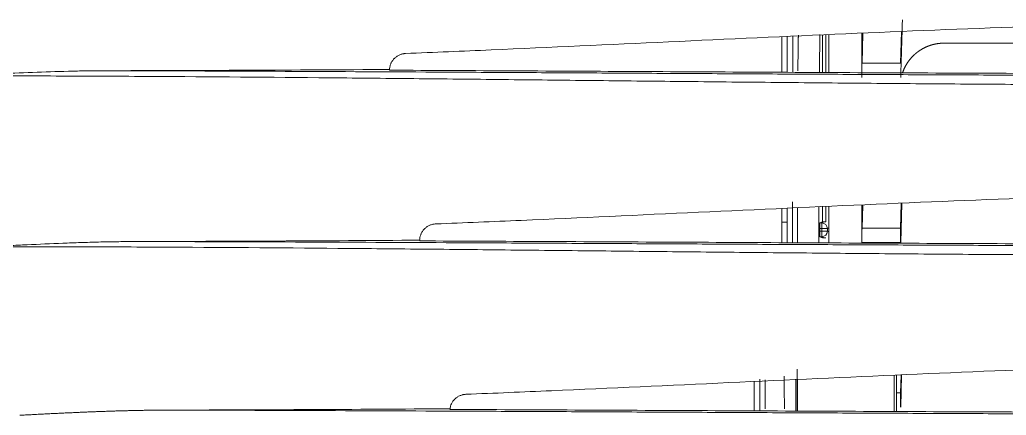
# Model space of a CAD drawing. Header units: inches. Extents: x 3778 to 56227, y -16914 to 35091.
# Drawn here: x 15758.7 to 15848.8, y 17684.1 to 17720.2 of the extents above; entities that cross this region are included whole.
import ezdxf

# ---------------------------------------------------------------- set-up
doc = ezdxf.new("R2010")
doc.units = ezdxf.units.IN
doc.header["$LTSCALE"] = 100
doc.header["$MEASUREMENT"] = 0
doc.layers.add('mark-B', color=2, linetype='Continuous', lineweight=20)
doc.layers.add('RC-LIGHT', color=7, linetype='Continuous')

# ---------------------------------------------------------------- blocks, each defined once
blk = doc.blocks.new('무풍1way 일반')
at = {"layer": 'mark-B'}
for p, q in [((-421.178, -72.082), (-421.092, -69.231)), ((-432.025, -72.911), (-432.025, -69.679)), ((-432.025, -72.911), (-432.025, -69.679)), ((-431.523, -69.658), (-431.523, -72.914)), ((-431.523, -69.658), (-431.523, -72.914)), ((-431.019, -69.638), (-431.019, -72.917)), ((-431.019, -69.638), (-431.019, -72.917)), ((-428.315, -69.527), (-428.315, -72.931)), ((-428.014, -72.933), (-428.014, -69.515)), ((-427.719, -72.935), (-427.719, -69.503)), ((-424.707, -73.386), (-424.707, -69.379)), ((-424.612, -69.375), (-424.693, -72.082)), ((-258.563, -70.252), (-417.21, -70.252)), ((-424.693, -72.082), (-421.178, -72.082)), ((-432.025, -86.605), (-432.025, -85.356)), ((-432.025, -86.605), (-432.025, -85.356)), ((-431.523, -85.335), (-431.523, -86.605)), ((-431.523, -85.335), (-431.523, -86.605)), ((-431.054, -88.481), (-431.054, -84.74)), ((-431.054, -88.481), (-431.054, -84.74)), ((-430.593, -85.299), (-430.593, -88.485)), ((-428.625, -88.493), (-428.625, -85.217)), ((-428.315, -85.204), (-428.315, -86.562)), ((-428.014, -86.572), (-428.014, -85.192)), ((-427.719, -88.498), (-427.719, -85.181)), ((-424.707, -88.448), (-424.707, -85.056)), ((-424.63, -85.053), (-424.693, -87.144)), ((-421.178, -87.144), (-421.111, -84.908)), ((-421.165, -88.447), (-421.058, -84.906)), ((-431.523, -86.605), (-432.025, -86.605)), ((-432.025, -86.605), (-432.025, -88.476)), ((-431.523, -86.605), (-432.025, -86.605)), ((-432.025, -86.605), (-432.025, -88.476)), ((-431.523, -88.479), (-431.523, -86.605)), ((-431.523, -88.479), (-431.523, -86.605)), ((-428.555, -87.179), (-428.363, -87.179)), ((-428.555, -87.179), (-428.555, -87.427)), ((-428.315, -86.562), (-428.547, -86.677)), ((-428.363, -86.677), (-428.547, -86.677)), ((-428.127, -86.559), (-428.363, -86.677)), ((-428.363, -86.677), (-428.363, -87.179)), ((-428.363, -87.179), (-427.861, -87.179)), ((-428.363, -87.179), (-428.363, -87.427)), ((-427.719, -87.108), (-427.861, -87.179)), ((-427.861, -87.179), (-427.861, -87.427)), ((-424.693, -87.144), (-421.178, -87.144)), ((-428.363, -87.427), (-428.555, -87.427)), ((-428.547, -87.929), (-428.363, -87.929)), ((-428.547, -87.929), (-428.315, -88.045)), ((-427.861, -87.427), (-428.363, -87.427)), ((-428.363, -87.427), (-428.363, -87.929)), ((-428.363, -87.929), (-428.127, -88.047)), ((-427.861, -87.427), (-427.719, -87.498)), ((-424.707, -88.448), (-421.192, -88.448)), ((-430.617, -103.856), (-430.617, -100.026)), ((-430.617, -103.856), (-430.617, -100.026)), ((-421.772, -103.896), (-421.772, -100.613)), ((-421.553, -103.897), (-421.553, -100.604)), ((-421.178, -102.206), (-421.129, -100.586)), ((-421.165, -103.509), (-421.077, -100.584)), ((-434.542, -101.149), (-434.542, -103.838)), ((-434.542, -101.149), (-434.542, -103.838)), ((-434.04, -103.84), (-434.04, -101.126)), ((-434.04, -103.84), (-434.04, -101.126)), ((-430.746, -100.981), (-430.741, -103.855)), ((-430.746, -100.981), (-430.741, -103.855)), ((-430.593, -100.976), (-430.593, -103.856)), ((-430.617, -102.203), (-430.593, -102.227)), ((-421.553, -102.206), (-421.178, -102.206))]:
    blk.add_line(p, q, dxfattribs=at)
for centre, major_axis, ratio, start_param, end_param in [((-428.363, -87.179), (0.225, -0.449), 0.99981, 1.107255, 2.677899), ((-424.68, -88.448), (0, -1.506), 0.017455, 3.665191, 4.712389), ((-421.165, -88.448), (0, -1.506), 0.017455, 3.665191, 4.712389), ((-428.363, -87.427), (-0.225, -0.449), 0.99981, 0.463693, 2.034337), ((-432.068, -112.86), (0, -18.575), 0.017916, 2.089076, 2.28753), ((-432.068, -112.86), (0, -18.575), 0.017916, 2.089076, 2.28753), ((-434.041, -112.86), (0, -18.073), 0.000394, 2.098791, 2.290284), ((-434.041, -112.86), (0, -18.073), 0.000394, 2.098791, 2.290284), ((-433.539, -112.86), (0, 18.575), 0.000394, 5.23084, 5.404171), ((-433.539, -112.86), (0, 18.575), 0.000394, 5.23084, 5.404171), ((-421.165, -103.51), (0, -1.506), 0.017455, 3.665191, 4.712389)]:
    blk.add_ellipse(centre, major_axis=major_axis, ratio=ratio, start_param=start_param, end_param=end_param, dxfattribs=at)
for points, degree, knots in [([(-377.457, -68.125), (-382.878, -68.125), (-393.721, -68.251), (-409.959, -68.722), (-426.17, -69.381), (-442.363, -70.134), (-455.757, -70.756), (-463.76, -71.094), (-466.361, -71.198)], 3, [0, 0, 0, 0, 0.182438, 0.364876, 0.547314, 0.729752, 0.91219, 1, 1, 1, 1]), ([(-430.554, -72.769), (-430.551, -72.515), (-430.533, -71.019), (-430.511, -69.747), (-430.507, -69.532)], 2, [0, 0, 0, 0.141392, 0.848356, 1, 1, 1]), ([(-428.587, -72.903), (-428.585, -72.725), (-428.583, -72.548), (-428.576, -71.946), (-428.571, -71.531), (-428.562, -70.93), (-428.559, -70.734), (-428.555, -70.444), (-428.552, -70.301), (-428.55, -70.137), (-428.548, -70.056), (-428.547, -70.015), (-428.547, -69.995), (-428.547, -69.985), (-428.547, -69.98), (-428.547, -69.977), (-428.547, -69.976), (-428.547, -69.975), (-428.547, -69.975), (-428.547, -69.975), (-428.547, -69.975), (-428.544, -69.805), (-428.54, -69.632), (-428.537, -69.457)], 3, [0, 0, 0, 0, 0.130511, 0.130511, 0.44883, 0.44883, 0.607989, 0.607989, 0.687569, 0.727359, 0.747254, 0.757201, 0.762175, 0.764662, 0.765905, 0.766527, 0.766838, 0.766993, 0.767071, 0.767071, 0.767149, 0.767149, 1, 1, 1, 1]), ([(-417.21, -70.252), (-417.22, -70.252), (-417.241, -70.252), (-417.272, -70.253), (-417.303, -70.253), (-417.333, -70.254), (-417.364, -70.255), (-417.395, -70.256), (-417.426, -70.258), (-417.457, -70.26), (-417.487, -70.262), (-417.518, -70.264), (-417.549, -70.266), (-417.579, -70.269), (-417.61, -70.272), (-417.64, -70.275), (-417.671, -70.279), (-417.701, -70.282), (-417.731, -70.286), (-417.761, -70.29), (-417.792, -70.294), (-417.822, -70.299), (-417.852, -70.304), (-417.882, -70.309), (-417.912, -70.314), (-417.941, -70.319), (-417.971, -70.325), (-418.001, -70.331), (-418.03, -70.337), (-418.06, -70.343), (-418.089, -70.35), (-418.119, -70.356), (-418.148, -70.363), (-418.177, -70.37), (-418.206, -70.378), (-418.235, -70.385), (-418.264, -70.393), (-418.293, -70.401), (-418.322, -70.409), (-418.351, -70.417), (-418.379, -70.426), (-418.408, -70.435), (-418.436, -70.444), (-418.464, -70.453), (-418.492, -70.462), (-418.521, -70.472), (-418.549, -70.482), (-418.576, -70.492), (-418.604, -70.502), (-418.632, -70.512), (-418.659, -70.523), (-418.687, -70.533), (-418.714, -70.544), (-418.742, -70.556), (-418.769, -70.567), (-418.796, -70.578), (-418.823, -70.59), (-418.849, -70.602), (-418.876, -70.614), (-418.903, -70.626), (-418.929, -70.639), (-418.955, -70.651), (-418.982, -70.664), (-419.008, -70.677), (-419.034, -70.69), (-419.059, -70.703), (-419.085, -70.717), (-419.111, -70.731), (-419.136, -70.744), (-419.162, -70.758), (-419.187, -70.773), (-419.212, -70.787), (-419.237, -70.801), (-419.262, -70.816), (-419.286, -70.831), (-419.311, -70.846), (-419.335, -70.861), (-419.36, -70.876), (-419.384, -70.892), (-419.408, -70.907), (-419.432, -70.923), (-419.455, -70.939), (-419.479, -70.955), (-419.502, -70.971), (-419.526, -70.988), (-419.549, -71.004), (-419.572, -71.021), (-419.595, -71.038), (-419.617, -71.055), (-419.64, -71.072), (-419.662, -71.089), (-419.685, -71.106), (-419.707, -71.124), (-419.729, -71.142), (-419.751, -71.159), (-419.772, -71.177), (-419.794, -71.195), (-419.815, -71.214), (-419.837, -71.232), (-419.858, -71.25), (-419.879, -71.269), (-419.9, -71.288), (-419.92, -71.307), (-419.941, -71.326), (-419.961, -71.345), (-419.981, -71.364), (-420.001, -71.383), (-420.021, -71.403), (-420.046, -71.428), (-420.077, -71.459), (-420.112, -71.496), (-420.148, -71.533), (-420.182, -71.571), (-420.217, -71.61), (-420.251, -71.649), (-420.284, -71.689), (-420.317, -71.729), (-420.35, -71.769), (-420.382, -71.811), (-420.413, -71.852), (-420.444, -71.894), (-420.475, -71.937), (-420.505, -71.98), (-420.535, -72.024), (-420.564, -72.068), (-420.592, -72.112), (-420.62, -72.157), (-420.648, -72.203), (-420.675, -72.249), (-420.701, -72.295), (-420.727, -72.342), (-420.752, -72.389), (-420.777, -72.436), (-420.801, -72.485), (-420.824, -72.533), (-420.847, -72.582), (-420.869, -72.631), (-420.891, -72.681), (-420.911, -72.731), (-420.932, -72.781), (-420.951, -72.832), (-420.97, -72.883), (-420.985, -72.925), (-420.994, -72.949), (-420.996, -72.957)], 3, [0, 0, 0, 0, 0.006246, 0.012486, 0.018719, 0.024946, 0.031167, 0.037381, 0.043589, 0.049791, 0.055986, 0.062175, 0.068358, 0.074534, 0.080704, 0.086867, 0.093024, 0.099175, 0.10532, 0.111458, 0.11759, 0.123716, 0.129835, 0.135948, 0.142055, 0.148155, 0.154249, 0.160337, 0.166418, 0.172494, 0.178563, 0.184625, 0.190682, 0.196732, 0.202776, 0.208813, 0.214844, 0.22087, 0.226888, 0.232901, 0.238907, 0.244907, 0.250901, 0.256889, 0.26287, 0.268845, 0.274814, 0.280777, 0.286734, 0.292684, 0.298628, 0.304566, 0.310497, 0.316423, 0.322342, 0.328255, 0.334162, 0.340063, 0.345958, 0.351846, 0.357728, 0.363604, 0.369474, 0.375338, 0.381195, 0.387047, 0.392892, 0.398731, 0.404564, 0.410391, 0.416212, 0.422027, 0.427835, 0.433637, 0.439434, 0.445224, 0.451008, 0.456786, 0.462558, 0.468323, 0.474083, 0.479837, 0.485584, 0.491326, 0.497061, 0.50279, 0.508514, 0.514231, 0.519942, 0.525647, 0.531346, 0.537039, 0.542726, 0.548407, 0.554082, 0.559751, 0.565414, 0.571071, 0.576721, 0.582366, 0.588005, 0.593638, 0.599265, 0.604886, 0.610501, 0.616109, 0.621712, 0.627309, 0.6329, 0.643219, 0.653558, 0.663917, 0.674297, 0.684697, 0.695117, 0.705558, 0.71602, 0.726502, 0.737004, 0.747527, 0.758071, 0.768636, 0.779221, 0.789826, 0.800453, 0.8111, 0.821768, 0.832457, 0.843166, 0.853897, 0.864648, 0.87542, 0.886213, 0.897027, 0.907862, 0.918718, 0.929595, 0.940493, 0.951412, 0.962353, 0.973314, 0.984297, 0.9953, 1, 1, 1, 1]), ([(-467.827, -72.584), (-467.82, -72.493), (-467.805, -72.404), (-467.769, -72.273), (-467.756, -72.229), (-467.732, -72.165), (-467.723, -72.144), (-467.705, -72.102), (-467.696, -72.081), (-467.646, -71.977), (-467.599, -71.899), (-467.518, -71.789), (-467.49, -71.753), (-467.444, -71.701), (-467.428, -71.684), (-467.396, -71.65), (-467.379, -71.634), (-467.296, -71.555), (-467.223, -71.498), (-467.107, -71.423), (-467.067, -71.399), (-466.985, -71.356), (-466.943, -71.336), (-466.815, -71.282), (-466.728, -71.254), (-466.615, -71.229), (-466.592, -71.224), (-466.546, -71.216), (-466.523, -71.213), (-466.454, -71.204), (-466.407, -71.2), (-466.361, -71.198)], 3, [0, 0, 0, 0, 0.125, 0.125, 0.1875, 0.1875, 0.21875, 0.21875, 0.25, 0.25, 0.375, 0.375, 0.4375, 0.4375, 0.46875, 0.46875, 0.5, 0.5, 0.625, 0.625, 0.6875, 0.6875, 0.75, 0.75, 0.875, 0.875, 0.90625, 0.90625, 0.9375, 0.9375, 1, 1, 1, 1]), ([(-506.95, -73.237), (-506.95, -73.237), (-506.949, -73.236), (-506.949, -73.236), (-506.949, -73.236), (-506.948, -73.236), (-506.947, -73.236), (-506.946, -73.235), (-506.945, -73.235), (-506.942, -73.234), (-506.94, -73.234), (-506.933, -73.233), (-506.929, -73.233), (-506.916, -73.232), (-506.908, -73.231), (-506.882, -73.229), (-506.865, -73.228), (-506.814, -73.225), (-506.78, -73.223), (-506.678, -73.217), (-506.61, -73.213), (-506.406, -73.202), (-506.27, -73.195), (-505.862, -73.173), (-505.59, -73.159), (-504.773, -73.117), (-504.229, -73.09), (-502.595, -73.011), (-501.506, -72.963), (-499.328, -72.879), (-498.238, -72.843), (-496.604, -72.803), (-496.059, -72.792), (-494.97, -72.776), (-494.425, -72.771), (-493.88, -72.77)], 3, [0, 0, 0, 0, 0.000061, 0.000061, 0.000122, 0.000122, 0.000244, 0.000244, 0.000488, 0.000488, 0.000977, 0.000977, 0.001953, 0.001953, 0.003906, 0.003906, 0.007813, 0.007813, 0.015625, 0.015625, 0.03125, 0.03125, 0.0625, 0.0625, 0.125, 0.125, 0.25, 0.25, 0.5, 0.5, 0.75, 0.75, 0.875, 0.875, 1, 1, 1, 1]), ([(-467.832, -72.654), (-472.167, -72.683), (-476.505, -72.707), (-483.017, -72.736), (-485.189, -72.744), (-489.533, -72.759), (-491.706, -72.765), (-493.88, -72.77)], 3, [0, 0, 0, 0, 0.5, 0.5, 0.75, 0.75, 1, 1, 1, 1]), ([(-493.88, -72.77), (-488.977, -72.781), (-484.078, -72.798), (-474.287, -72.839), (-469.394, -72.863), (-462.058, -72.902), (-459.613, -72.916), (-454.723, -72.943), (-452.279, -72.957), (-447.39, -72.985), (-444.946, -72.999), (-440.057, -73.027), (-435.168, -73.054), (-430.277, -73.081), (-425.386, -73.106), (-422.939, -73.118), (-418.045, -73.142), (-415.598, -73.153), (-410.702, -73.173), (-408.254, -73.183), (-400.908, -73.209), (-396.008, -73.223), (-388.656, -73.237), (-386.205, -73.241), (-381.301, -73.246), (-378.848, -73.247), (-376.395, -73.247)], 3, [0, 0, 0, 0, 0.125, 0.125, 0.25, 0.25, 0.3125, 0.3125, 0.375, 0.375, 0.4375, 0.4375, 0.5, 0.5625, 0.5625, 0.625, 0.625, 0.6875, 0.6875, 0.75, 0.75, 0.875, 0.875, 0.9375, 0.9375, 1, 1, 1, 1]), ([(-376.581, -73.081), (-378.486, -73.081), (-380.39, -73.08), (-383.247, -73.078), (-384.2, -73.077), (-386.104, -73.075), (-387.056, -73.074), (-391.816, -73.067), (-395.622, -73.058), (-403.231, -73.037), (-407.034, -73.024), (-414.638, -72.995), (-418.438, -72.978), (-426.037, -72.943), (-429.836, -72.924), (-437.432, -72.884), (-441.229, -72.863), (-448.823, -72.821), (-452.619, -72.8), (-460.214, -72.759), (-464.012, -72.739), (-467.811, -72.721)], 3, [0, 0, 0, 0, 0.0625, 0.0625, 0.09375, 0.09375, 0.125, 0.125, 0.25, 0.25, 0.375, 0.375, 0.5, 0.5, 0.625, 0.625, 0.75, 0.75, 0.875, 0.875, 1, 1, 1, 1]), ([(-376.395, -74.131), (-376.48, -74.131), (-376.565, -74.131), (-376.735, -74.131), (-376.991, -74.131), (-377.587, -74.131), (-378.779, -74.131), (-381.164, -74.129), (-383.207, -74.127), (-387.293, -74.12), (-390.017, -74.113), (-398.185, -74.087), (-403.628, -74.061), (-411.789, -74.01), (-414.509, -73.992), (-418.588, -73.961), (-419.948, -73.951), (-422.667, -73.929), (-424.026, -73.917), (-428.104, -73.882), (-430.821, -73.856), (-436.255, -73.803), (-438.972, -73.776), (-444.404, -73.719), (-447.121, -73.689), (-452.553, -73.63), (-455.269, -73.6), (-460.701, -73.542), (-463.418, -73.513), (-468.853, -73.457), (-471.57, -73.431), (-479.725, -73.357), (-485.164, -73.315), (-493.328, -73.271), (-496.051, -73.259), (-501.498, -73.243), (-504.223, -73.238), (-506.95, -73.237)], 3, [0, 0, 0, 0, 0.001953, 0.001953, 0.003906, 0.007812, 0.015625, 0.03125, 0.0625, 0.0625, 0.125, 0.125, 0.25, 0.25, 0.3125, 0.3125, 0.34375, 0.34375, 0.375, 0.375, 0.4375, 0.4375, 0.5, 0.5, 0.5625, 0.5625, 0.625, 0.625, 0.6875, 0.6875, 0.75, 0.75, 0.875, 0.875, 0.9375, 0.9375, 1, 1, 1, 1]), ([(-374.704, -83.689), (-380.127, -83.689), (-390.972, -83.815), (-407.212, -84.286), (-423.421, -84.945), (-439.611, -85.698), (-453.003, -86.32), (-461.005, -86.658), (-463.608, -86.762)], 3, [0, 0, 0, 0, 0.182428, 0.364856, 0.547284, 0.729713, 0.912141, 1, 1, 1, 1]), ([(-465.076, -88.15), (-465.069, -88.059), (-465.053, -87.969), (-465.018, -87.838), (-465.004, -87.795), (-464.98, -87.73), (-464.972, -87.709), (-464.954, -87.667), (-464.944, -87.646), (-464.895, -87.542), (-464.848, -87.464), (-464.766, -87.353), (-464.738, -87.317), (-464.692, -87.265), (-464.676, -87.248), (-464.644, -87.215), (-464.627, -87.198), (-464.543, -87.119), (-464.471, -87.062), (-464.355, -86.987), (-464.314, -86.963), (-464.232, -86.92), (-464.19, -86.9), (-464.062, -86.846), (-463.974, -86.818), (-463.861, -86.793), (-463.838, -86.788), (-463.792, -86.78), (-463.769, -86.777), (-463.7, -86.768), (-463.654, -86.764), (-463.608, -86.762)], 3, [0, 0, 0, 0, 0.125, 0.125, 0.1875, 0.1875, 0.21875, 0.21875, 0.25, 0.25, 0.375, 0.375, 0.4375, 0.4375, 0.46875, 0.46875, 0.5, 0.5, 0.625, 0.625, 0.6875, 0.6875, 0.75, 0.75, 0.875, 0.875, 0.90625, 0.90625, 0.9375, 0.9375, 1, 1, 1, 1]), ([(-428.546, -86.677), (-428.547, -86.677), (-428.547, -86.677), (-428.547, -86.678), (-428.547, -86.679), (-428.547, -86.68), (-428.547, -86.681), (-428.548, -86.682), (-428.548, -86.684), (-428.548, -86.685), (-428.548, -86.687), (-428.548, -86.689), (-428.548, -86.692), (-428.549, -86.694), (-428.549, -86.697), (-428.549, -86.699), (-428.549, -86.702), (-428.549, -86.705), (-428.549, -86.708), (-428.55, -86.712), (-428.55, -86.715), (-428.55, -86.718), (-428.55, -86.722), (-428.55, -86.726), (-428.55, -86.729), (-428.55, -86.733), (-428.551, -86.737), (-428.551, -86.741), (-428.551, -86.745), (-428.551, -86.749), (-428.551, -86.753), (-428.551, -86.758), (-428.551, -86.762), (-428.551, -86.766), (-428.552, -86.77), (-428.552, -86.774), (-428.552, -86.779), (-428.552, -86.783), (-428.552, -86.787), (-428.552, -86.792), (-428.552, -86.796), (-428.552, -86.8), (-428.552, -86.805), (-428.552, -86.809), (-428.552, -86.813), (-428.553, -86.817), (-428.553, -86.822), (-428.553, -86.83), (-428.553, -86.843), (-428.553, -86.862), (-428.554, -86.881), (-428.554, -86.9), (-428.554, -86.92), (-428.554, -86.94), (-428.554, -86.961), (-428.555, -86.982), (-428.555, -87.004), (-428.555, -87.025), (-428.555, -87.047), (-428.555, -87.069), (-428.555, -87.091), (-428.555, -87.113), (-428.555, -87.135), (-428.555, -87.157), (-428.555, -87.172), (-428.555, -87.179)], 3, [0, 0, 0, 0, 0.014183, 0.028219, 0.042108, 0.055849, 0.069444, 0.082891, 0.09619, 0.109343, 0.122348, 0.135206, 0.147917, 0.160481, 0.172897, 0.185166, 0.197288, 0.209263, 0.22109, 0.23277, 0.244303, 0.255689, 0.266927, 0.278018, 0.288962, 0.299759, 0.310409, 0.320911, 0.331266, 0.341473, 0.351534, 0.361447, 0.371213, 0.380832, 0.390304, 0.399628, 0.408805, 0.417835, 0.426717, 0.435453, 0.444041, 0.452482, 0.460775, 0.468922, 0.476921, 0.484773, 0.492478, 0.500035, 0.530939, 0.561655, 0.592185, 0.622529, 0.652685, 0.682655, 0.712438, 0.742034, 0.771443, 0.800666, 0.829702, 0.858552, 0.887215, 0.915691, 0.943981, 0.972084, 1, 1, 1, 1]), ([(-428.315, -86.562), (-428.315, -86.561), (-428.31, -86.561), (-428.292, -86.561), (-428.279, -86.561), (-428.246, -86.56), (-428.225, -86.56), (-428.18, -86.56), (-428.154, -86.559), (-428.127, -86.559)], 3, [0, 0, 0, 0, 0.25, 0.25, 0.5, 0.5, 0.75, 0.75, 1, 1, 1, 1]), ([(-428.127, -86.559), (-428.125, -86.559), (-428.12, -86.559), (-428.113, -86.559), (-428.106, -86.56), (-428.098, -86.561), (-428.089, -86.561), (-428.08, -86.562), (-428.07, -86.564), (-428.057, -86.566), (-428.043, -86.568), (-428.028, -86.57), (-428.019, -86.571), (-428.014, -86.572)], 3, [0, 0, 0, 0, 0.060365, 0.124378, 0.192073, 0.263482, 0.338628, 0.417534, 0.500218, 0.625066, 0.749977, 0.874955, 1, 1, 1, 1]), ([(-491.123, -88.372), (-488.949, -88.366), (-486.777, -88.36), (-482.434, -88.344), (-480.263, -88.335), (-473.753, -88.304), (-469.417, -88.278), (-465.083, -88.248)], 3, [0, 0, 0, 0, 0.25, 0.25, 0.5, 0.5, 1, 1, 1, 1]), ([(-428.555, -87.427), (-428.555, -87.431), (-428.555, -87.438), (-428.555, -87.449), (-428.555, -87.459), (-428.555, -87.47), (-428.555, -87.481), (-428.555, -87.491), (-428.555, -87.502), (-428.555, -87.513), (-428.555, -87.523), (-428.555, -87.534), (-428.555, -87.545), (-428.555, -87.555), (-428.555, -87.566), (-428.555, -87.577), (-428.555, -87.587), (-428.555, -87.598), (-428.555, -87.608), (-428.555, -87.619), (-428.554, -87.629), (-428.554, -87.639), (-428.554, -87.649), (-428.554, -87.66), (-428.554, -87.67), (-428.554, -87.68), (-428.554, -87.689), (-428.554, -87.699), (-428.554, -87.709), (-428.554, -87.718), (-428.553, -87.728), (-428.553, -87.737), (-428.553, -87.746), (-428.553, -87.755), (-428.553, -87.764), (-428.553, -87.772), (-428.553, -87.781), (-428.553, -87.79), (-428.552, -87.799), (-428.552, -87.808), (-428.552, -87.817), (-428.552, -87.826), (-428.552, -87.835), (-428.551, -87.843), (-428.551, -87.852), (-428.551, -87.861), (-428.551, -87.869), (-428.55, -87.877), (-428.55, -87.885), (-428.55, -87.892), (-428.549, -87.899), (-428.549, -87.906), (-428.549, -87.911), (-428.548, -87.916), (-428.548, -87.921), (-428.548, -87.924), (-428.547, -87.927), (-428.547, -87.929), (-428.547, -87.929), (-428.546, -87.929)], 3, [0, 0, 0, 0, 0.013534, 0.027113, 0.040736, 0.054403, 0.068114, 0.081869, 0.095669, 0.109512, 0.1234, 0.137332, 0.151308, 0.165329, 0.179393, 0.193502, 0.207655, 0.221852, 0.236093, 0.250379, 0.264708, 0.279082, 0.2935, 0.307962, 0.322469, 0.337019, 0.351614, 0.366253, 0.380936, 0.395664, 0.410435, 0.425251, 0.440111, 0.455015, 0.469964, 0.484956, 0.499993, 0.515958, 0.532567, 0.54982, 0.567717, 0.586258, 0.605443, 0.625272, 0.645746, 0.666863, 0.688625, 0.71103, 0.73408, 0.757774, 0.782112, 0.807094, 0.83272, 0.85899, 0.885904, 0.913462, 0.941664, 0.97051, 1, 1, 1, 1]), ([(-428.127, -88.047), (-428.154, -88.047), (-428.18, -88.047), (-428.225, -88.047), (-428.246, -88.046), (-428.279, -88.046), (-428.292, -88.046), (-428.31, -88.045), (-428.315, -88.045), (-428.315, -88.045)], 3, [0, 0, 0, 0, 0.25, 0.25, 0.5, 0.5, 0.75, 0.75, 1, 1, 1, 1]), ([(-428.014, -88.035), (-428.017, -88.035), (-428.022, -88.036), (-428.03, -88.037), (-428.039, -88.038), (-428.047, -88.039), (-428.055, -88.04), (-428.063, -88.042), (-428.072, -88.043), (-428.083, -88.045), (-428.094, -88.046), (-428.105, -88.047), (-428.116, -88.047), (-428.123, -88.047), (-428.127, -88.047)], 3, [0, 0, 0, 0, 0.071251, 0.142546, 0.213886, 0.285274, 0.35671, 0.428197, 0.499737, 0.60017, 0.70031, 0.80026, 0.900123, 1, 1, 1, 1]), ([(-504.185, -88.841), (-504.185, -88.84), (-504.185, -88.84), (-504.185, -88.84), (-504.184, -88.84), (-504.184, -88.839), (-504.183, -88.839), (-504.182, -88.839), (-504.181, -88.839), (-504.178, -88.838), (-504.175, -88.838), (-504.169, -88.837), (-504.165, -88.836), (-504.152, -88.835), (-504.144, -88.834), (-504.118, -88.832), (-504.101, -88.831), (-504.05, -88.828), (-504.016, -88.826), (-503.914, -88.82), (-503.846, -88.816), (-503.642, -88.805), (-503.506, -88.798), (-503.098, -88.776), (-502.826, -88.762), (-502.01, -88.72), (-501.466, -88.693), (-499.833, -88.614), (-498.745, -88.566), (-497.112, -88.502), (-496.567, -88.483), (-495.478, -88.448), (-494.934, -88.432), (-493.845, -88.405), (-493.301, -88.395), (-492.212, -88.378), (-491.667, -88.373), (-491.123, -88.372)], 3, [0, 0, 0, 0, 0.000061, 0.000061, 0.000122, 0.000122, 0.000244, 0.000244, 0.000488, 0.000488, 0.000977, 0.000977, 0.001953, 0.001953, 0.003906, 0.003906, 0.007812, 0.007812, 0.015625, 0.015625, 0.03125, 0.03125, 0.0625, 0.0625, 0.125, 0.125, 0.25, 0.25, 0.5, 0.5, 0.625, 0.625, 0.75, 0.75, 0.875, 0.875, 1, 1, 1, 1]), ([(-373.642, -89.695), (-373.727, -89.695), (-373.812, -89.695), (-373.982, -89.695), (-374.238, -89.695), (-374.834, -89.695), (-376.026, -89.695), (-378.409, -89.694), (-380.452, -89.691), (-384.537, -89.685), (-387.259, -89.678), (-395.426, -89.653), (-400.868, -89.629), (-409.028, -89.581), (-411.748, -89.563), (-417.186, -89.525), (-419.905, -89.504), (-425.342, -89.459), (-428.06, -89.434), (-433.494, -89.384), (-436.211, -89.357), (-441.644, -89.303), (-444.361, -89.274), (-449.794, -89.218), (-452.51, -89.189), (-457.943, -89.133), (-460.66, -89.105), (-466.095, -89.052), (-468.813, -89.027), (-476.967, -88.956), (-482.406, -88.916), (-490.569, -88.873), (-493.29, -88.862), (-498.736, -88.846), (-501.46, -88.841), (-504.185, -88.841)], 3, [0, 0, 0, 0, 0.001953, 0.001953, 0.003906, 0.007812, 0.015625, 0.03125, 0.0625, 0.0625, 0.125, 0.125, 0.25, 0.25, 0.3125, 0.3125, 0.375, 0.375, 0.4375, 0.4375, 0.5, 0.5, 0.5625, 0.5625, 0.625, 0.625, 0.6875, 0.6875, 0.75, 0.75, 0.875, 0.875, 0.9375, 0.9375, 1, 1, 1, 1]), ([(-491.123, -88.372), (-486.221, -88.382), (-481.323, -88.398), (-471.532, -88.436), (-466.64, -88.458), (-459.302, -88.494), (-456.857, -88.506), (-451.967, -88.532), (-449.522, -88.544), (-444.633, -88.57), (-442.188, -88.583), (-437.298, -88.609), (-432.408, -88.634), (-427.517, -88.659), (-422.625, -88.682), (-420.179, -88.693), (-415.285, -88.714), (-412.837, -88.725), (-407.942, -88.743), (-405.494, -88.752), (-398.148, -88.776), (-393.25, -88.789), (-385.899, -88.802), (-383.449, -88.805), (-378.546, -88.81), (-376.094, -88.811), (-373.642, -88.811)], 3, [0, 0, 0, 0, 0.125, 0.125, 0.25, 0.25, 0.3125, 0.3125, 0.375, 0.375, 0.4375, 0.4375, 0.5, 0.5625, 0.5625, 0.625, 0.625, 0.6875, 0.6875, 0.75, 0.75, 0.875, 0.875, 0.9375, 0.9375, 1, 1, 1, 1]), ([(-465.062, -88.315), (-461.263, -88.332), (-457.464, -88.35), (-449.868, -88.388), (-446.07, -88.407), (-438.475, -88.445), (-434.677, -88.464), (-427.08, -88.501), (-423.281, -88.519), (-415.681, -88.551), (-411.88, -88.566), (-404.276, -88.593), (-400.473, -88.605), (-392.864, -88.624), (-389.058, -88.632), (-383.347, -88.64), (-381.443, -88.642), (-377.636, -88.644), (-375.732, -88.645), (-373.828, -88.645)], 3, [0, 0, 0, 0, 0.125, 0.125, 0.25, 0.25, 0.375, 0.375, 0.5, 0.5, 0.625, 0.625, 0.75, 0.75, 0.875, 0.875, 0.9375, 0.9375, 1, 1, 1, 1]), ([(-371.951, -99.253), (-377.376, -99.253), (-388.224, -99.379), (-404.466, -99.85), (-420.673, -100.509), (-436.858, -101.262), (-450.248, -101.884), (-458.251, -102.222), (-460.855, -102.326)], 3, [0, 0, 0, 0, 0.182418, 0.364836, 0.547254, 0.729672, 0.91209, 1, 1, 1, 1]), ([(-462.325, -103.716), (-462.318, -103.625), (-462.302, -103.535), (-462.267, -103.404), (-462.253, -103.36), (-462.229, -103.296), (-462.221, -103.275), (-462.203, -103.232), (-462.193, -103.211), (-462.143, -103.108), (-462.096, -103.029), (-462.015, -102.918), (-461.986, -102.883), (-461.94, -102.83), (-461.924, -102.813), (-461.892, -102.78), (-461.876, -102.764), (-461.792, -102.684), (-461.719, -102.627), (-461.603, -102.552), (-461.563, -102.528), (-461.48, -102.484), (-461.438, -102.464), (-461.31, -102.411), (-461.222, -102.383), (-461.109, -102.357), (-461.086, -102.353), (-461.04, -102.345), (-461.017, -102.341), (-460.948, -102.332), (-460.901, -102.328), (-460.855, -102.326)], 3, [0, 0, 0, 0, 0.125, 0.125, 0.1875, 0.1875, 0.21875, 0.21875, 0.25, 0.25, 0.375, 0.375, 0.4375, 0.4375, 0.46875, 0.46875, 0.5, 0.5, 0.625, 0.625, 0.6875, 0.6875, 0.75, 0.75, 0.875, 0.875, 0.90625, 0.90625, 0.9375, 0.9375, 1, 1, 1, 1]), ([(-501.593, -104.241), (-501.505, -104.236), (-501.329, -104.227), (-501.068, -104.214), (-500.809, -104.2), (-500.553, -104.187), (-500.299, -104.174), (-500.048, -104.161), (-499.8, -104.148), (-499.554, -104.136), (-499.31, -104.123), (-499.07, -104.111), (-498.832, -104.1), (-498.596, -104.088), (-498.363, -104.077), (-498.133, -104.065), (-497.905, -104.054), (-497.68, -104.044), (-497.457, -104.033), (-497.238, -104.023), (-497.02, -104.013), (-496.805, -104.003), (-496.593, -103.994), (-496.384, -103.984), (-496.177, -103.975), (-495.973, -103.966), (-495.771, -103.958), (-495.572, -103.949), (-495.375, -103.941), (-495.181, -103.934), (-494.917, -103.923), (-494.582, -103.91), (-494.179, -103.895), (-493.78, -103.881), (-493.386, -103.868), (-492.998, -103.856), (-492.614, -103.844), (-492.234, -103.833), (-491.86, -103.823), (-491.491, -103.814), (-491.126, -103.806), (-490.766, -103.799), (-490.411, -103.792), (-490.061, -103.786), (-489.716, -103.781), (-489.376, -103.778), (-489.04, -103.774), (-488.709, -103.772), (-488.491, -103.771), (-488.382, -103.771)], 3, [0, 0, 0, 0, 0.019996, 0.039795, 0.059398, 0.078804, 0.098014, 0.117027, 0.135843, 0.154462, 0.172885, 0.191111, 0.20914, 0.226972, 0.244608, 0.262047, 0.279289, 0.296334, 0.313182, 0.329833, 0.346288, 0.362545, 0.378606, 0.394469, 0.410136, 0.425606, 0.440878, 0.455954, 0.470833, 0.485515, 0.5, 0.530904, 0.561441, 0.591609, 0.62141, 0.650842, 0.679907, 0.708603, 0.736932, 0.764893, 0.792486, 0.819711, 0.846569, 0.873059, 0.899182, 0.924937, 0.950325, 0.975346, 1, 1, 1, 1]), ([(-462.319, -103.643), (-466.656, -103.674), (-470.997, -103.7), (-477.512, -103.733), (-479.685, -103.742), (-484.032, -103.759), (-486.207, -103.765), (-488.382, -103.771)], 3, [0, 0, 0, 0, 0.5, 0.5, 0.75, 0.75, 1, 1, 1, 1]), ([(-488.382, -103.771), (-483.482, -103.781), (-478.585, -103.796), (-468.796, -103.832), (-463.904, -103.853), (-456.567, -103.887), (-454.122, -103.899), (-449.233, -103.923), (-446.788, -103.935), (-441.899, -103.959), (-437.01, -103.984), (-429.675, -104.02), (-424.785, -104.043), (-419.893, -104.066), (-417.447, -104.076), (-412.554, -104.097), (-410.107, -104.106), (-405.213, -104.124), (-402.765, -104.133), (-395.421, -104.155), (-390.524, -104.168), (-383.176, -104.18), (-380.726, -104.183), (-375.825, -104.188), (-373.374, -104.189), (-370.922, -104.189)], 3, [0, 0, 0, 0, 0.125, 0.125, 0.25, 0.25, 0.3125, 0.3125, 0.375, 0.375, 0.4375, 0.5, 0.5625, 0.5625, 0.625, 0.625, 0.6875, 0.6875, 0.75, 0.75, 0.875, 0.875, 0.9375, 0.9375, 1, 1, 1, 1]), ([(-462.299, -103.709), (-458.5, -103.725), (-454.703, -103.743), (-447.11, -103.778), (-443.314, -103.796), (-435.721, -103.833), (-431.925, -103.851), (-424.331, -103.885), (-420.533, -103.902), (-412.936, -103.933), (-409.137, -103.948), (-401.537, -103.974), (-397.736, -103.985), (-390.132, -104.003), (-386.328, -104.011), (-381.572, -104.017), (-380.621, -104.018), (-378.718, -104.02), (-377.767, -104.021), (-374.913, -104.023), (-373.01, -104.024), (-371.108, -104.024)], 3, [0, 0, 0, 0, 0.125, 0.125, 0.25, 0.25, 0.375, 0.375, 0.5, 0.5, 0.625, 0.625, 0.75, 0.75, 0.875, 0.875, 0.90625, 0.90625, 0.9375, 0.9375, 1, 1, 1, 1])]:
    blk.add_open_spline(points, degree=degree, knots=knots, dxfattribs=at)
for points, degree in [([(-421.165, -73.385), (-421.006, -68.11)], 1), ([(-467.832, -72.654), (-467.83, -72.631), (-467.829, -72.607), (-467.827, -72.584)], 3), ([(-467.811, -72.721), (-467.818, -72.699), (-467.825, -72.676), (-467.832, -72.654)], 3), ([(-465.083, -88.248), (-465.081, -88.215), (-465.078, -88.183), (-465.076, -88.15)], 3), ([(-465.062, -88.315), (-465.069, -88.293), (-465.076, -88.27), (-465.083, -88.248)], 3), ([(-462.299, -103.709), (-462.305, -103.687), (-462.312, -103.665), (-462.319, -103.643)], 3)]:
    blk.add_open_spline(points, degree=degree, dxfattribs=at)

msp = doc.modelspace()

# ---------------------------------------------------------------- block references
at = {"layer": 'RC-LIGHT'}
msp.add_blockref('무풍1way 일반', (16260.328, 17788.342), dxfattribs=at)

doc.saveas('drawing.dxf')
